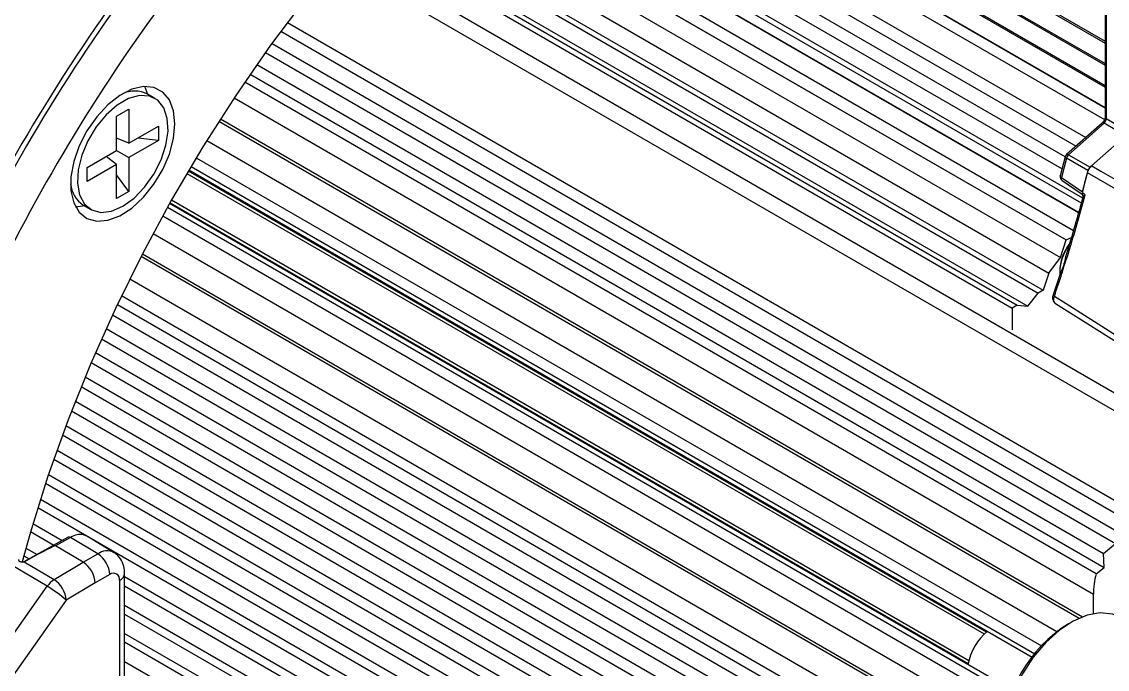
# Model space of a CAD drawing. Extents: x 7 to 135, y 1 to 99.
# Drawn here: x 29.476 to 33.303, y 72.161 to 74.443 of the extents above; entities that cross this region are included whole.
import ezdxf

# ---------------------------------------------------------------- set-up
doc = ezdxf.new("R2010")
doc.units = 0
doc.header["$MEASUREMENT"] = 0
doc.layers.add('OBJECT', color=7, linetype='CONTINUOUS')

msp = doc.modelspace()

# ---------------------------------------------------------------- linework, layer by layer
at = {"layer": 'OBJECT'}
for p, q in [((33.2954, 75.5609), (33.2954, 74.107)), ((33.2995, 75.555), (33.2995, 74.1011)), ((31.3039, 75.3618), (33.2954, 74.2121)), ((31.3085, 75.3654), (33.2954, 74.2183)), ((31.2511, 75.3198), (33.2954, 74.1396)), ((31.2517, 75.3203), (33.2954, 74.1405)), ((31.2199, 75.2944), (33.2931, 74.0975)), ((31.1144, 75.2045), (33.1933, 74.0044)), ((31.1484, 75.2341), (33.2269, 74.0342)), ((33.1547, 73.9667), (31.0736, 75.1682)), ((31.0406, 75.1382), (33.1437, 73.9241)), ((30.9871, 75.0882), (33.2112, 73.8043)), ((31.0008, 75.1011), (33.2161, 73.8222)), ((30.9618, 75.064), (33.2019, 73.7708)), ((30.962, 75.0641), (33.2019, 73.7711)), ((32.0762, 75.071), (33.2954, 74.3672)), ((32.0816, 75.0742), (33.2954, 74.3735)), ((30.9144, 75.0176), (33.1837, 73.7075)), ((32.0001, 75.0374), (33.2954, 74.2896)), ((32.0078, 75.0392), (33.2954, 74.2959)), ((30.8832, 74.9864), (33.1576, 73.6735)), ((30.8835, 74.9867), (33.1578, 73.6738)), ((30.8376, 74.9399), (33.1381, 73.6118)), ((30.7893, 74.8891), (33.0973, 73.5567)), ((30.7339, 74.8291), (33.0593, 73.4867)), ((30.7459, 74.8423), (33.0767, 73.4967)), ((30.6941, 74.7848), (33.0224, 73.4407)), ((30.6717, 74.7593), (32.9678, 73.4338)), ((30.6836, 74.7729), (32.9854, 73.444)), ((30.6195, 74.6989), (33.5034, 73.0341)), ((33.4672, 72.9913), (30.5835, 74.656)), ((30.413, 74.4403), (33.365, 72.7361)), ((30.3899, 74.4094), (33.3699, 72.6891)), ((30.3584, 74.3663), (33.3278, 72.6521)), ((30.3352, 74.3341), (33.3316, 72.6043)), ((30.3049, 74.2913), (33.2892, 72.5685)), ((30.2815, 74.2577), (33.2918, 72.5199)), ((29.9211, 74.1865), (29.9103, 74.2141)), ((33.2633, 72.4967), (30.262, 74.2293)), ((29.9452, 74.1726), (29.9192, 74.1876)), ((30.2251, 74.1744), (33.254, 72.4258)), ((29.8106, 74.1094), (29.8538, 74.1343)), ((29.8538, 74.1343), (29.8538, 74.0142)), ((29.8106, 73.9893), (29.8106, 74.1094)), ((30.1713, 74.0921), (33.204, 72.3413)), ((30.1766, 74.1003), (33.2153, 72.346)), ((33.2995, 74.1011), (33.3748, 74.0569)), ((29.8538, 74.0142), (29.9577, 74.0742)), ((29.9577, 74.0742), (29.9577, 74.0244)), ((33.2848, 74.0855), (33.1593, 73.9743)), ((33.2916, 74.0848), (33.1662, 73.9736)), ((33.3669, 74.0406), (33.2916, 74.0848)), ((29.8538, 74.0142), (29.8106, 74.0322)), ((29.9577, 74.0244), (29.8538, 73.9644)), ((29.9577, 74.0244), (29.8857, 74.0326)), ((30.1282, 74.0236), (33.1252, 72.2935)), ((33.2478, 73.9348), (33.3668, 74.0403)), ((29.7067, 73.9293), (29.8106, 73.9893)), ((29.8106, 73.9893), (29.8538, 73.9644)), ((29.8106, 73.9395), (29.7067, 73.8795)), ((29.8106, 73.9395), (29.7735, 73.9679)), ((29.8106, 73.8195), (29.8106, 73.9395)), ((29.8538, 73.9644), (29.8538, 73.8444)), ((30.0912, 73.9633), (33.071, 72.2431)), ((33.1548, 73.9669), (33.1373, 73.8994)), ((33.1589, 73.9616), (33.1414, 73.8941)), ((33.2349, 73.918), (33.1589, 73.9616)), ((33.1662, 73.9736), (33.2421, 73.9299)), ((29.7067, 73.8795), (29.7067, 73.9293)), ((29.8538, 73.8444), (29.8106, 73.9027)), ((30.0583, 73.9082), (32.8689, 72.2856)), ((30.0639, 73.9176), (32.8774, 72.2934)), ((30.0655, 73.9204), (33.0386, 72.2041)), ((30.073, 73.933), (33.0477, 72.2158)), ((33.2158, 73.8437), (33.235, 73.9179)), ((33.235, 73.9179), (33.2349, 73.918)), ((33.2421, 73.9299), (33.2475, 73.9346)), ((33.2423, 73.9299), (33.2477, 73.9347)), ((33.2477, 73.9347), (33.2475, 73.9346)), ((33.1414, 73.8941), (33.2158, 73.8437)), ((33.1434, 73.8832), (33.2107, 73.8376)), ((29.8538, 73.8444), (29.8106, 73.8195)), ((33.2153, 73.8414), (33.222, 73.8361)), ((29.6932, 73.7962), (29.7192, 73.7811)), ((29.9901, 73.7894), (32.9648, 72.0722)), ((32.9703, 72.0859), (29.9973, 73.8022)), ((29.9989, 73.805), (32.8124, 72.1808)), ((30.0043, 73.8146), (32.8149, 72.1921)), ((29.973, 73.7585), (32.9527, 72.0383)), ((29.9392, 73.6964), (32.9362, 71.9663)), ((33.1381, 73.6118), (33.1576, 73.6735)), ((33.1578, 73.6738), (33.1762, 73.6821)), ((29.8971, 73.6161), (32.9356, 71.862)), ((29.9016, 73.6248), (32.9341, 71.8741)), ((33.0973, 73.5567), (33.1381, 73.6118)), ((33.0973, 73.5567), (33.0767, 73.4967)), ((33.1386, 73.5608), (33.112, 73.4804)), ((33.1351, 73.5612), (33.1354, 73.5534)), ((33.1386, 73.5608), (33.1387, 73.5609)), ((33.1424, 73.5678), (33.139, 73.5608)), ((29.8572, 73.5371), (32.886, 71.7885)), ((29.8281, 73.4776), (32.8293, 71.745)), ((33.0224, 73.4407), (33.0593, 73.4867)), ((33.0767, 73.4967), (33.0593, 73.4867)), ((29.8133, 73.4465), (32.8235, 71.7087)), ((32.9854, 73.444), (32.9678, 73.4338)), ((32.9854, 73.444), (33.0224, 73.4407)), ((33.12, 73.4501), (33.617, 73.1363)), ((29.7958, 73.4095), (32.7801, 71.6867)), ((32.9678, 73.4338), (32.9678, 73.3573)), ((29.7576, 73.3256), (32.727, 71.6114)), ((29.774, 73.3619), (32.7703, 71.6321)), ((29.7361, 73.2768), (32.716, 71.5565)), ((29.7209, 73.2414), (32.6728, 71.5372)), ((29.6999, 73.1914), (32.6608, 71.482)), ((29.6856, 73.1568), (32.6178, 71.4641)), ((29.6651, 73.1056), (32.5893, 71.4176)), ((29.6519, 73.072), (32.5618, 71.3922)), ((29.6319, 73.0197), (32.5321, 71.3455)), ((29.6198, 72.987), (32.5049, 71.3214)), ((29.6004, 72.9335), (32.474, 71.2746)), ((29.5892, 72.9018), (32.4472, 71.2519)), ((29.5704, 72.8472), (32.4151, 71.205)), ((29.5659, 72.4534), (28.9357, 72.8256)), ((29.5602, 72.8165), (32.3886, 71.1837)), ((29.5421, 72.7609), (32.3554, 71.1368)), ((29.5328, 72.7312), (32.3294, 71.1168)), ((29.5155, 72.6745), (29.6191, 72.6147)), ((29.5071, 72.6459), (29.5897, 72.5983)), ((29.7077, 72.6286), (29.6908, 72.6353)), ((29.6403, 72.6264), (29.4839, 72.5393)), ((29.6478, 72.6255), (29.5953, 72.5963)), ((29.7446, 72.5676), (29.6478, 72.6255)), ((29.8, 72.5727), (29.7077, 72.6286)), ((33.2892, 72.5685), (33.3316, 72.6043)), ((29.4831, 72.5607), (29.5024, 72.5496)), ((29.4906, 72.5881), (29.5303, 72.5652)), ((29.693, 72.5379), (29.5953, 72.5963)), ((29.693, 72.5379), (29.7446, 72.5676)), ((33.2918, 72.5199), (33.2892, 72.5685)), ((29.4841, 72.5394), (29.4839, 72.5393)), ((29.486, 72.5399), (29.4845, 72.5392)), ((29.4845, 72.5392), (29.5902, 72.4768)), ((29.5902, 72.4768), (29.693, 72.5379)), ((29.7863, 72.4946), (29.735, 72.465)), ((29.8389, 72.1381), (29.8389, 72.4989)), ((29.8389, 72.4878), (32.2949, 71.0699)), ((33.2633, 72.4967), (33.2918, 72.5199)), ((29.3638, 72.1672), (29.5659, 72.4534)), ((29.735, 72.465), (29.6325, 72.4041)), ((29.8213, 72.4744), (29.8213, 72.1308)), ((29.8389, 72.4544), (32.2694, 71.0513)), ((33.254, 72.3572), (33.254, 72.4258)), ((29.6325, 72.4041), (29.4305, 72.1179)), ((29.8389, 72.3871), (32.2337, 71.0045)), ((29.8389, 72.3553), (32.2087, 70.9873)), ((29.8389, 72.2874), (32.1719, 70.9406)), ((29.8389, 72.2574), (32.1474, 70.9247)), ((29.8389, 72.1889), (32.1093, 70.8782))]:
    msp.add_line(p, q, dxfattribs=at)
at = {"layer": 'OBJECT', "flags": 128}
for points in [[(31.6488, 75.6017), (31.6423, 75.5977), (31.4896, 75.4982), (31.3379, 75.388), (31.1877, 75.2676), (31.0398, 75.1374), (30.8946, 74.9979), (30.7528, 74.8497), (30.6149, 74.6935), (30.4816, 74.5299), (30.3534, 74.3595), (30.2308, 74.183), (30.1143, 74.0013), (30.0044, 73.8149), (29.9016, 73.6248), (29.8062, 73.4316), (29.7187, 73.2362), (29.6394, 73.0394), (29.5686, 72.8419), (29.5067, 72.6446), (29.4772, 72.539)], [(30.0161, 74.083), (30.0111, 74.1291), (29.9965, 74.167), (29.9731, 74.1946), (29.942, 74.2105), (29.905, 74.2138), (29.8641, 74.2044), (29.8215, 74.1826), (29.7795, 74.1498), (29.7403, 74.1077), (29.7061, 74.0585), (29.6786, 74.0049), (29.6595, 73.9497), (29.6496, 73.8961), (29.6496, 73.8468), (29.6595, 73.8045), (29.6786, 73.7715), (29.7061, 73.7496), (29.7403, 73.7399), (29.7795, 73.743), (29.8215, 73.7588), (29.8641, 73.7862), (29.905, 73.824), (29.942, 73.87), (29.9731, 73.9217), (29.9965, 73.9764), (30.0111, 74.0312), (30.0161, 74.083)], [(29.8322, 73.7923), (29.872, 73.8211), (29.9092, 73.8596), (29.9416, 73.9055), (29.9671, 73.9559), (29.9842, 74.0076), (29.9917, 74.0574), (29.9892, 74.1021), (29.9768, 74.1389), (29.9553, 74.1656), (29.9261, 74.1804), (29.891, 74.1824), (29.8522, 74.1715), (29.8122, 74.1484), (29.7734, 74.1145), (29.7383, 74.0719), (29.7091, 74.0234), (29.6876, 73.972), (29.6752, 73.9208), (29.6727, 73.8732), (29.6802, 73.8321), (29.6973, 73.8001), (29.7228, 73.7792), (29.7552, 73.7707), (29.7925, 73.7752), (29.8322, 73.7923)], [(33.1662, 73.9736), (33.1642, 73.9745), (33.1625, 73.975), (33.161, 73.975), (33.1598, 73.9746), (33.1593, 73.9743)], [(33.1589, 73.9616), (33.1572, 73.9628), (33.1558, 73.964), (33.155, 73.9652), (33.1547, 73.9663), (33.1548, 73.9669)], [(33.1414, 73.8941), (33.1397, 73.8953), (33.1384, 73.8965), (33.1375, 73.8977), (33.1372, 73.8988), (33.1373, 73.8994)], [(33.9563, 73.4939), (33.8961, 73.5286), (33.2332, 73.9106)], [(29.6658, 73.7906), (29.6911, 73.7941), (29.6951, 73.7951)], [(33.1667, 73.6305), (33.1649, 73.6317), (33.1635, 73.6328), (33.1626, 73.6339), (33.1622, 73.6349), (33.1623, 73.6355)], [(33.1431, 73.5558), (33.1413, 73.557), (33.1399, 73.5582), (33.139, 73.5592), (33.1386, 73.5602), (33.1386, 73.5608)], [(33.112, 73.4804), (33.1119, 73.4799), (33.1123, 73.479), (33.1132, 73.4779), (33.1146, 73.4768), (33.1165, 73.4756)], [(33.1165, 73.4756), (33.1577, 73.4496), (33.3226, 73.3456), (33.6138, 73.1618)], [(29.486, 72.5399), (29.4849, 72.5397), (29.4841, 72.5394)], [(33.3459, 72.3453), (33.3208, 72.3555), (33.2783, 72.3601), (33.2316, 72.3517), (33.1826, 72.3308), (33.1334, 72.2981), (33.0859, 72.2551), (33.0421, 72.2034), (33.0038, 72.1453), (32.9726, 72.0831), (32.9497, 72.0193), (32.9362, 71.9566), (32.9326, 71.8977), (32.9389, 71.8448), (32.955, 71.8001), (32.9802, 71.7656), (33.0017, 71.7489)]]:
    msp.add_lwpolyline(points, dxfattribs=at)
at = {"layer": 'OBJECT'}
for centre, radius, start, end in [((34.9475, 70.8321), 6.3282, 138.15237, 161.49175), ((34.9612, 70.8242), 6.3263, 138.15054, 161.48299), ((34.941, 70.8351), 6.179, 137.90817, 160.95288), ((29.8742, 74.0992), 0.0992, 63.0367, 115.6343), ((33.3027, 74.1077), 0.00731, 185.0292, 243.5768), ((33.2876, 74.0799), 0.00629, 50.443, 116.7141), ((33.1693, 73.9631), 0.015, 131.5636, 165.478), ((33.1818, 73.9559), 0.0236, 131.4898, 165.9818), ((33.1518, 73.8956), 0.015, 165.478, 235.8569), ((28.1266, 75.1954), 5.2657, 345.1, 345.8779), ((33.2578, 73.9122), 0.0236, 131.4921, 165.9796), ((33.2579, 73.9118), 0.0238, 130.8061, 164.9371), ((33.2318, 73.9111), 0.0215, 60.6531, 61.2165), ((29.7498, 73.8808), 0.1019, 185.1226, 236.2174), ((33.1501, 73.89), 0.00959, 154.8188, 225.4499), ((27.9613, 75.2369), 5.4476, 342.8488, 345.0566), ((33.1884, 73.6489), 0.0394, 140.8483, 141.4496), ((33.2949, 73.5605), 0.1598, 142.8082, 179.005), ((33.3091, 73.5534), 0.1742, 145.1242, 177.4438), ((27.7026, 75.3174), 5.7186, 341.2112, 342.0581), ((26.4774, 75.9138), 8.4136, 321.08117, 338.22124), ((29.6432, 72.6196), 0.00747, 52.3319, 112.983), ((29.7763, 72.5262), 0.0522, 62.6278, 127.3949), ((29.6939, 72.4903), 0.0924, 2.6515, 56.7709), ((29.7999, 72.4778), 0.0216, 350.7861, 129.2032), ((29.8094, 72.5014), 0.0296, 293.7085, 354.9546), ((33.5473, 72.4232), 0.2934, 165.4966, 179.4896), ((29.6353, 72.4056), 0.0843, 122.3484, 145.4286), ((29.3784, 72.1304), 0.3735, 47.1267, 59.8681), ((29.5391, 72.3983), 0.0936, 3.5222, 56.8882), ((33.0103, 72.1415), 0.2018, 130.1969, 169.7261), ((33.4303, 71.899), 0.498, 122.0048, 178.0006)]:
    msp.add_arc(centre, radius, start, end, dxfattribs=at)
for centre, major_axis, ratio, start_param, end_param in [((33.2892, 74.0948), (0.0074, 0.013), 0.543393, 4.186265, 5.494327), ((33.245, 73.9196), (0.0075, 0.013), 0.577557, 1.039186, 2.018498), ((33.2453, 73.9195), (-0.0017, 0.0185), 0.130417, 0.955727, 0.964454), ((33.2258, 73.8454), (0.0075, 0.013), 0.57642, 2.019379, 2.193305), ((28.8637, 72.1766), (0.7317, 0.4196), 0.012773, 0.007173, 0.546486), ((29.6926, 72.4895), (-0.0303, 0.0518), 0.573107, 3.923437, 5.47678)]:
    msp.add_ellipse(centre, major_axis=major_axis, ratio=ratio, start_param=start_param, end_param=end_param, dxfattribs=at)
for points, knots in [([(33.2954, 74.107), (33.2954, 74.1059), (33.2952, 74.1037), (33.2938, 74.0988), (33.2913, 74.0935), (33.2881, 74.0888), (33.2858, 74.0865), (33.2848, 74.0855)], [0, 0, 0, 0, 0.188071, 0.383758, 0.597711, 0.822097, 1, 1, 1, 1]), ([(33.2332, 73.9106), (33.2342, 73.9137), (33.2362, 73.9198), (33.2415, 73.9284), (33.2457, 73.9327), (33.2477, 73.9347)], [0, 0, 0, 0, 0.3458303, 0.6916678, 1, 1, 1, 1]), ([(33.2475, 73.9346), (33.2475, 73.9346), (33.2477, 73.9347), (33.2478, 73.9348), (33.2478, 73.9348)], [0, 0, 0, 0, 0.528997, 1, 1, 1, 1]), ([(33.2478, 73.9348), (33.2478, 73.9348), (33.423, 73.8339), (33.6612, 73.6966), (33.8995, 73.5593), (33.9627, 73.5229)], [0, 0, 0, 0, 0.000128, 0.734903, 1, 1, 1, 1]), ([(33.2162, 73.8227), (33.2084, 73.7939), (33.1915, 73.7316), (33.1725, 73.6691), (33.1623, 73.6355)], [0, 0, 0, 0, 0.462598, 1, 1, 1, 1]), ([(33.2106, 73.8374), (33.211, 73.8372), (33.2128, 73.8362), (33.2154, 73.8326), (33.2169, 73.8277), (33.2169, 73.824), (33.2163, 73.8225), (33.2163, 73.8224)], [0, 0, 0, 0, 0.092364, 0.395504, 0.706779, 0.981767, 1, 1, 1, 1]), ([(33.2107, 73.8376), (33.2107, 73.8376), (33.2107, 73.8374), (33.2138, 73.837), (33.2179, 73.8369), (33.2213, 73.8362), (33.222, 73.8361)], [0, 0, 0, 0, 0.057097, 0.378488, 0.86161, 1, 1, 1, 1]), ([(33.2247, 73.8322), (33.2247, 73.8322), (33.2245, 73.8324), (33.2242, 73.8325), (33.2236, 73.8326), (33.2226, 73.8319), (33.22, 73.8293), (33.2174, 73.8257), (33.2168, 73.8233), (33.2166, 73.8226)], [0, 0, 0, 0, 0.009194, 0.031823, 0.056575, 0.13638, 0.273951, 0.797623, 1, 1, 1, 1]), ([(33.222, 73.8361), (33.2226, 73.8356), (33.2236, 73.8347), (33.2244, 73.8333), (33.2246, 73.8325), (33.2247, 73.8322), (33.2247, 73.8322)], [0, 0, 0, 0, 0.532442, 0.853863, 0.970125, 1, 1, 1, 1]), ([(33.1622, 73.6355), (33.1606, 73.6307), (33.1537, 73.6099), (33.1506, 73.5845), (33.143, 73.569), (33.1424, 73.5678)], [0, 0, 0, 0, 0.220426, 0.940986, 1, 1, 1, 1]), ([(33.1667, 73.6305), (33.1662, 73.6289), (33.1619, 73.6158), (33.1519, 73.5923), (33.146, 73.568), (33.1431, 73.5558)], [0, 0, 0, 0, 0.062784, 0.530287, 1, 1, 1, 1]), ([(33.1121, 73.4804), (33.1119, 73.4801), (33.1101, 73.476), (33.1096, 73.4684), (33.1117, 73.4593), (33.1155, 73.4531), (33.119, 73.4511), (33.1202, 73.4505)], [0, 0, 0, 0, 0.031391, 0.377899, 0.641302, 0.87936, 1, 1, 1, 1]), ([(33.1202, 73.4505), (33.1192, 73.4511), (33.1165, 73.4527), (33.1143, 73.4583), (33.1138, 73.4664), (33.1156, 73.4725), (33.1165, 73.4756)], [0, 0, 0, 0, 0.1675025, 0.444631, 0.7217348, 1, 1, 1, 1]), ([(33.0605, 70.6479), (33.0853, 70.6786), (33.1612, 70.7726), (33.2833, 70.9364), (33.4265, 71.1384), (33.564, 71.3457), (33.6959, 71.5575), (33.8217, 71.7732), (33.9412, 71.9923), (34.054, 72.2144), (34.1597, 72.4388), (34.2514, 72.6476), (34.3044, 72.782), (34.3275, 72.8405)], [0, 0, 0, 0, 0.047304, 0.144816, 0.242318, 0.339813, 0.437304, 0.534793, 0.632282, 0.729773, 0.827269, 0.924773, 1, 1, 1, 1]), ([(29.6908, 72.6353), (29.6843, 72.6357), (29.6709, 72.6365), (29.6557, 72.6292), (29.6478, 72.6255)], [0, 0, 0, 0, 0.480228, 1, 1, 1, 1]), ([(29.8389, 72.4989), (29.8383, 72.5072), (29.8371, 72.5254), (29.8249, 72.5503), (29.8112, 72.5676), (29.8011, 72.5715), (29.8001, 72.5719)], [0, 0, 0, 0, 0.286549, 0.6265, 0.962232, 1, 1, 1, 1]), ([(29.4845, 72.5392), (29.4834, 72.5389), (29.4812, 72.5382), (29.4775, 72.5379), (29.4737, 72.5383), (29.4701, 72.5396), (29.4672, 72.5417), (29.4657, 72.5444), (29.4657, 72.5466), (29.4661, 72.5476), (29.4662, 72.5477)], [0, 0, 0, 0, 0.12289, 0.245248, 0.37573, 0.521584, 0.673937, 0.82702, 0.976103, 1, 1, 1, 1]), ([(29.4839, 72.5393), (29.4836, 72.5392), (29.4831, 72.5389), (29.4813, 72.5384), (29.4791, 72.5381), (29.4771, 72.538), (29.4762, 72.5381), (29.476, 72.5382)], [0, 0, 0, 0, 0.235077, 0.455601, 0.692875, 0.949297, 1, 1, 1, 1])]:
    msp.add_open_spline(points, degree=3, knots=knots, dxfattribs=at)

doc.saveas('drawing.dxf')
